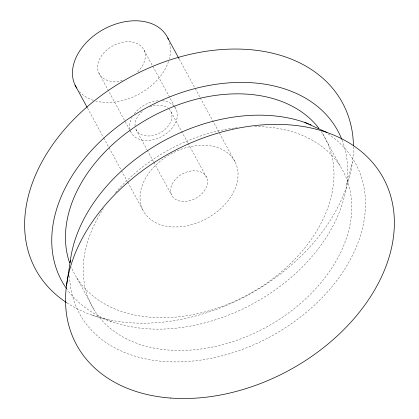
<?xml version="1.0" encoding="UTF-8"?>
<svg xmlns="http://www.w3.org/2000/svg" width="419" height="419" viewBox="0 0 419 419"><rect width="100%" height="100%" fill="white"/><g stroke="black" fill="none" stroke-linecap="round" stroke-linejoin="round"><path stroke-width="0.31" stroke-dasharray="2.1 1.57" d="M346.827 184.009L352.499 161.938M91.96 315.057L112.339 321.818M322.557 133.582L340.343 166.338M179.342 59.294L194.919 87.98M195.228 88.55L199.9 97.156M200.214 97.732L235.41 162.556A52.024 36.914 -28.5 0 1 179.589 226.799A52.024 36.914 -28.5 0 1 152.139 168.998A52.024 36.914 -28.5 0 1 235.41 162.556M144.042 50.154L173.885 105.111M174.194 105.682L176.059 109.118M170.942 111.721L181.238 130.686M181.547 131.262L187.791 142.759M188.1 143.329L206.515 177.237A19.599 13.906 -28.5 0 1 185.481 201.445A19.599 13.906 -28.5 0 1 175.142 179.667A19.599 13.906 -28.5 0 1 206.515 177.237M136.002 129.476L146.928 149.588M147.237 150.164L153.48 161.661M153.789 162.232L171.575 194.992M98.868 73.11L129.33 129.214M129.639 129.785L130.885 132.079M87.55 108.139L103.435 137.395M103.744 137.971L108.731 147.148M109.04 147.724L121.191 170.093M121.5 170.669L127.418 181.568M127.732 182.139L142.68 209.678M76.881 277.965L94.668 310.72M328.25 134.022A157.12 111.485 -28.5 0 1 270.59 336.567A157.12 111.485 -28.5 0 1 69.538 274.309M254.762 126.596A142.56 101.157 -28.5 0 1 342.559 248.263A142.56 101.157 -28.5 0 1 157.455 348.697A142.56 101.157 -28.5 0 1 103.393 208.725M115.476 192.667A142.56 101.157 -28.5 0 1 237.217 127.659M321.143 131.435A142.56 101.157 -28.5 0 1 247.959 294.683A142.56 101.157 -28.5 0 1 71.225 267.086M342.093 140.108A157.12 111.485 -28.5 0 1 252.992 303.707A157.12 111.485 -28.5 0 1 67.176 289.519M353.458 146.807A174.576 123.872 -28.5 0 1 248.546 294.767A174.576 123.872 -28.5 0 1 67.103 302.963M169.575 42.948A52.024 36.914 -28.5 0 1 169.239 59.089M168.527 61.462A52.024 36.914 -28.5 0 1 95.92 101.079M93.379 100.345A52.024 36.914 -28.5 0 1 79.406 91.625M122.448 80.479A25.35 17.986 -28.5 0 1 98.413 62.059A25.35 17.986 -28.5 0 1 134.326 42.529A25.35 17.986 -28.5 0 1 136.756 72.697M168.799 108.767A19.599 13.906 -28.5 0 1 160.571 132.561A19.599 13.906 -28.5 0 1 135.374 127.758M135.054 125.92A19.599 13.906 -28.5 0 1 142.69 111.14M149.834 106.976A19.599 13.906 -28.5 0 1 167.846 107.961M174.859 107.096A25.35 17.986 -28.5 0 1 161.195 136.856A25.35 17.986 -28.5 0 1 130.068 129.859M129.927 129.272A25.35 17.986 -28.5 0 1 132.037 117.22M134.316 113.696A25.35 17.986 -28.5 0 1 158.078 100.78M162.279 100.78A25.35 17.986 -28.5 0 1 174.498 106.62"/><path stroke-width="0.63" d="M66.501 285.643L70.397 260.293M304.88 122.484L327.04 132.524M167.82 38.071L179.033 58.723M75.09 85.193L87.241 107.568M70.151 262.299A157.12 111.485 -28.5 0 1 158.811 143.644A157.12 111.485 -28.5 0 1 308.635 123.877M309.871 124.364A157.12 111.485 -28.5 0 1 311.102 124.872M69.606 262.813A142.56 101.157 -28.5 0 1 151.893 116.634A142.56 101.157 -28.5 0 1 318.864 128.293M66.438 288.487A157.12 111.485 -28.5 0 1 146.823 107.631A157.12 111.485 -28.5 0 1 341.857 139.501M66.569 302.618A174.576 123.872 -28.5 0 1 129.152 77.683A174.576 123.872 -28.5 0 1 353.437 145.508M76.646 88.006A52.024 36.914 -28.5 0 1 104.399 28.89A52.024 36.914 -28.5 0 1 168.338 39.239M170.517 398.05A174.576 123.872 -28.5 0 0 392.43 203.184A174.576 123.872 -28.5 0 0 126.92 183.15A174.576 123.872 -28.5 0 0 170.517 398.05"/></g></svg>
